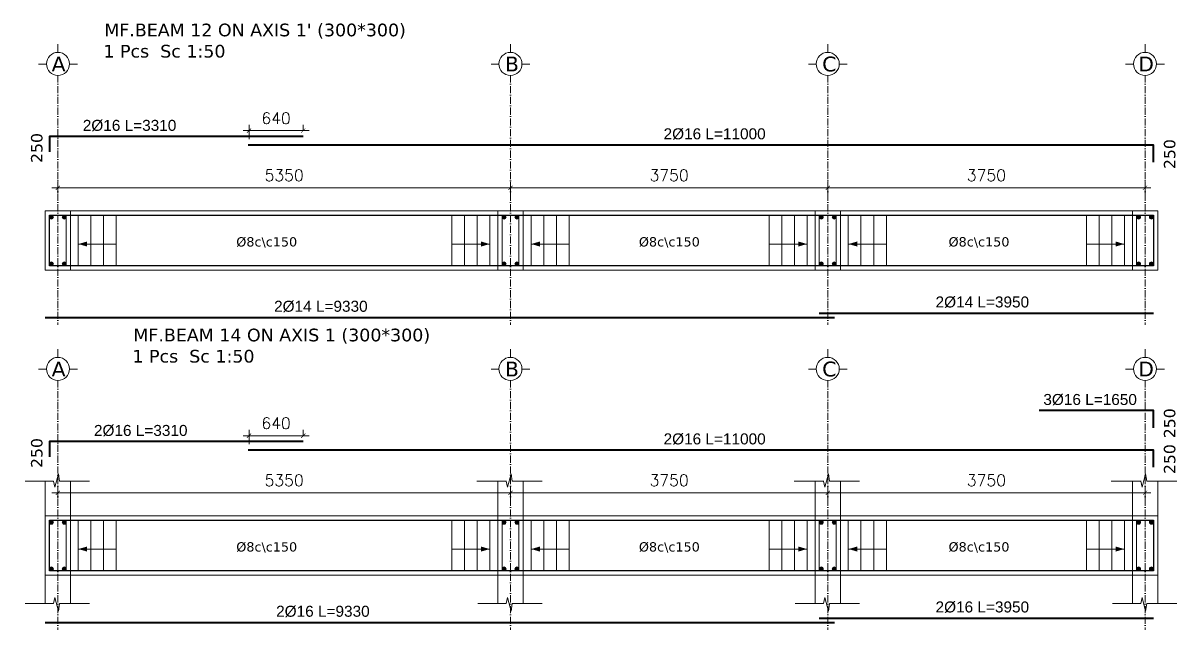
# Model space of a CAD drawing. Header units: inches. Extents: x -17020 to 43805, y -10194 to 123061.
# Drawn here: x 7714 to 9080, y 112058 to 112776 of the extents above; entities that cross this region are included whole.
import ezdxf

# ---------------------------------------------------------------- set-up
doc = ezdxf.new("R2010")
doc.units = ezdxf.units.IN
doc.header["$LTSCALE"] = 0.7
doc.header["$MEASUREMENT"] = 0
doc.linetypes.add('ACAD_ISO10W100', pattern=[18, 12, -3, 0, -3])
doc.layers.get('0').update_dxf_attribs({"lineweight": 13})
doc.layers.get('Defpoints').update_dxf_attribs({"lineweight": 5})
for name, color, linetype, lineweight in [('axis', 254, 'ACAD_ISO10W100', 9), ('BEAM FRAME', 5, 'Continuous', 18), ('COLUMN', 4, 'Continuous', 20), ('elevline', 30, 'Continuous', 20), ('FRAME 070', 5, 'Continuous', 60), ('hatch', 9, 'Continuous', 9), ('renforcment', 141, 'Continuous', 40), ('tex', 3, 'Continuous', 25), ('TEXT', 3, 'Continuous', 25), ('top rein. extension', 50, 'Continuous', 20), ('top renforcment', 7, 'Continuous', 40)]:
    doc.layers.add(name, color=color, linetype=linetype, lineweight=lineweight)
doc.styles.add('100', font='romans.shx', dxfattribs={"height": 13.5})
doc.styles.add('romanc', font='verdana.ttf', dxfattribs={"height": 250})
doc.styles.get("Standard").update_dxf_attribs({"font": 'arial.ttf', "height": 13})
doc.dimstyles.new('100', dxfattribs={"dimtxt": 13.5, "dimasz": 5, "dimexe": 7, "dimexo": 7, "dimgap": 8, "dimtad": 1, "dimdec": 0, "dimlfac": 10, "dimzin": 4, "dimdsep": 46, "dimtxsty": '100', "dimblk": 'ARCHTICK', "dimcen": 0.09, "dimdle": 7, "dimclrd": 1, "dimclre": 8, "dimclrt": 2, "dimadec": 0, "dimazin": 1, "dimtfac": 1, "dimtdec": 0, "dimtix": 1, "dimtofl": 0, "dimtmove": 0, "dimatfit": 3, "dimldrblk": 'ARCHTICK', "dimfxl": 0.18, "dimtolj": 1, "dimtzin": 0, "dimlwd": -1, "dimlwe": -1, "dimarcsym": 0})
doc.dimstyles.get("Standard").update_dxf_attribs({"dimtxt": 13, "dimasz": 5, "dimexe": 0.18, "dimexo": 0.0625, "dimgap": 6, "dimtad": 1, "dimdec": 0, "dimlfac": 10, "dimzin": 0, "dimdsep": 46, "dimtxsty": 'Standard', "dimblk": 'ARCHTICK', "dimcen": 0.09, "dimse1": 1, "dimse2": 1, "dimclrd": 1, "dimclre": 7, "dimclrt": 3, "dimadec": 0, "dimazin": 0, "dimtfac": 1, "dimtdec": 0, "dimtix": 1, "dimtofl": 0, "dimtmove": 0, "dimatfit": 3, "dimldrblk": 'ARCHTICK', "dimfxl": 1, "dimtolj": 1, "dimtzin": 0, "dimarcsym": 0})

# ---------------------------------------------------------------- blocks, each defined once
blk = doc.blocks.new('*D926')
at = {"layer": 'Defpoints', "color": 0, "transparency": 16777216}
for p in [(7980.4, 112270.7, -167.8), (9080.4, 112270.7, -0.5), (9080.4, 112270.7)]:
    blk.add_point(p, dxfattribs=at)
at = {"layer": 'TEXT', "color": 3, "transparency": 16777216, "insert": (8531.7, 112283.7), "char_height": 13, "attachment_point": 5}
blk.add_mtext('\\A1;2%%C16 L=11000', dxfattribs=at)
blk = doc.blocks.new('_ArchTick')
at = {"color": 0, "linetype": 'ByBlock', "lineweight": 0, "const_width": 0.15}
blk.add_lwpolyline([(-0.5, -0.5), (0.5, 0.5)], dxfattribs=at)
blk = doc.blocks.new('*D927')
at = {"color": 1, "transparency": 16777216}
blk.add_line((8297.4, 112220.2), (7748.4, 112220.2), dxfattribs=at)
at = {"color": 8, "transparency": 16777216}
for p, q in [((7755.4, 112214.2), (7755.4, 112227.2)), ((8290.4, 112213.8), (8290.4, 112227.2))]:
    blk.add_line(p, q, dxfattribs=at)
at = {"layer": 'Defpoints', "color": 0, "transparency": 16777216}
for p in [(7755.4, 112220.2), (7755.4, 112207.2), (8290.4, 112206.8)]:
    blk.add_point(p, dxfattribs=at)
at = {"color": 1, "transparency": 16777216, "xscale": 5, "yscale": 5, "zscale": 5, "rotation": 180}
blk.add_blockref('_ArchTick', (7755.4, 112220.2), dxfattribs=at)
at = {"color": 1, "transparency": 16777216, "xscale": 5, "yscale": 5, "zscale": 5}
blk.add_blockref('_ArchTick', (8290.4, 112220.2), dxfattribs=at)
at = {"color": 2, "transparency": 16777216, "insert": (8022.9, 112234.9), "char_height": 13.5, "attachment_point": 5, "style": '100'}
blk.add_mtext('\\A1;5350', dxfattribs=at)
blk = doc.blocks.new('*D928')
at = {"layer": 'Defpoints', "color": 0, "transparency": 16777216}
for p in [(7714.4, 112280.7, -218.5), (8045.4, 112280.7, -157.8), (8045.4, 112280.7)]:
    blk.add_point(p, dxfattribs=at)
at = {"layer": 'TEXT', "color": 3, "transparency": 16777216, "insert": (7853.4, 112293.7), "char_height": 13, "attachment_point": 5}
blk.add_mtext('\\A1;2%%C16 L=3310', dxfattribs=at)
blk = doc.blocks.new('*D946')
at = {"color": 1, "transparency": 16777216}
blk.add_line((7974.4, 112287.7), (8052.4, 112287.7), dxfattribs=at)
at = {"color": 8, "transparency": 16777216}
for p, q in [((7981.4, 112277.7), (7981.4, 112294.7)), ((8045.4, 112287.7), (8045.4, 112294.7))]:
    blk.add_line(p, q, dxfattribs=at)
at = {"layer": 'Defpoints', "color": 0, "transparency": 16777216}
for p in [(8045.4, 112287.7), (8045.4, 112280.7), (7981.4, 112270.7)]:
    blk.add_point(p, dxfattribs=at)
at = {"color": 1, "transparency": 16777216, "xscale": 5, "yscale": 5, "zscale": 5, "rotation": 180}
blk.add_blockref('_ArchTick', (7981.4, 112287.7), dxfattribs=at)
at = {"color": 1, "transparency": 16777216, "xscale": 5, "yscale": 5, "zscale": 5}
blk.add_blockref('_ArchTick', (8045.4, 112287.7), dxfattribs=at)
at = {"color": 2, "transparency": 16777216, "insert": (8013.4, 112302.5), "char_height": 13.5, "attachment_point": 5, "style": '100'}
blk.add_mtext('\\A1;640', dxfattribs=at)
blk = doc.blocks.new('*D929')
at = {"color": 1, "transparency": 16777216}
blk.add_line((8658.4, 112220.2), (9047.4, 112220.2), dxfattribs=at)
at = {"color": 8, "transparency": 16777216}
for p, q in [((8665.4, 112213.6), (8665.4, 112227.2)), ((9040.4, 112211.2), (9040.4, 112227.2))]:
    blk.add_line(p, q, dxfattribs=at)
at = {"layer": 'Defpoints', "color": 0, "transparency": 16777216}
for p in [(9040.4, 112220.2), (8665.4, 112206.6), (9040.4, 112204.2)]:
    blk.add_point(p, dxfattribs=at)
at = {"color": 1, "transparency": 16777216, "xscale": 5, "yscale": 5, "zscale": 5, "rotation": 180}
blk.add_blockref('_ArchTick', (8665.4, 112220.2), dxfattribs=at)
at = {"color": 1, "transparency": 16777216, "xscale": 5, "yscale": 5, "zscale": 5}
blk.add_blockref('_ArchTick', (9040.4, 112220.2), dxfattribs=at)
at = {"color": 2, "transparency": 16777216, "insert": (8852.9, 112234.9), "char_height": 13.5, "attachment_point": 5, "style": '100'}
blk.add_mtext('\\A1;3750', dxfattribs=at)
blk = doc.blocks.new('*D930')
at = {"layer": 'Defpoints', "color": 0, "transparency": 16777216}
for p in [(8915.4, 112317.3, -217.9), (9080.4, 112317.3, -218.4), (9080.4, 112317.3)]:
    blk.add_point(p, dxfattribs=at)
at = {"layer": 'TEXT', "color": 3, "transparency": 16777216, "insert": (8975.5, 112330.3), "char_height": 13, "attachment_point": 5}
blk.add_mtext('\\A1;3%%C16 L=1650', dxfattribs=at)
blk = doc.blocks.new('*D931')
at = {"layer": 'Defpoints', "color": 0, "transparency": 16777216}
for p in [(8655.4, 112072, -37100.9), (8655.4, 112072), (9050.4, 112072, -13652.7)]:
    blk.add_point(p, dxfattribs=at)
at = {"layer": 'TEXT', "color": 3, "transparency": 16777216, "insert": (8848.1, 112085), "char_height": 13, "attachment_point": 5}
blk.add_mtext('\\A1;2%%C16 L=3950', dxfattribs=at)
blk = doc.blocks.new('*D932')
at = {"layer": 'Defpoints', "color": 0, "transparency": 16777216}
for p in [(7740.4, 112066.9, -37100.9), (7740.4, 112066.9), (8673.4, 112066.9, -13652.7)]:
    blk.add_point(p, dxfattribs=at)
at = {"layer": 'TEXT', "color": 3, "transparency": 16777216, "insert": (8068.7, 112079.9), "char_height": 13, "attachment_point": 5}
blk.add_mtext('\\A1;2%%C16 L=9330', dxfattribs=at)
blk = doc.blocks.new('*D933')
at = {"color": 1, "transparency": 16777216}
blk.add_line((8283.4, 112220.2), (8672.4, 112220.2), dxfattribs=at)
at = {"color": 8, "transparency": 16777216}
for p, q in [((8290.4, 112213.8), (8290.4, 112227.2)), ((8665.4, 112212.6), (8665.4, 112227.2))]:
    blk.add_line(p, q, dxfattribs=at)
at = {"layer": 'Defpoints', "color": 0, "transparency": 16777216}
for p in [(8665.4, 112220.2), (8290.4, 112206.8), (8665.4, 112205.6)]:
    blk.add_point(p, dxfattribs=at)
at = {"color": 1, "transparency": 16777216, "xscale": 5, "yscale": 5, "zscale": 5, "rotation": 180}
blk.add_blockref('_ArchTick', (8290.4, 112220.2), dxfattribs=at)
at = {"color": 1, "transparency": 16777216, "xscale": 5, "yscale": 5, "zscale": 5}
blk.add_blockref('_ArchTick', (8665.4, 112220.2), dxfattribs=at)
at = {"color": 2, "transparency": 16777216, "insert": (8477.9, 112234.9), "char_height": 13.5, "attachment_point": 5, "style": '100'}
blk.add_mtext('\\A1;3750', dxfattribs=at)
blk = doc.blocks.new('*D948')
at = {"layer": 'Defpoints', "color": 0, "transparency": 16777216}
for p in [(7980.4, 112631.4, -167.8), (9080.4, 112631.4, -0.5), (9080.4, 112631.4)]:
    blk.add_point(p, dxfattribs=at)
at = {"layer": 'TEXT', "color": 3, "transparency": 16777216, "insert": (8531.7, 112644.4), "char_height": 13, "attachment_point": 5}
blk.add_mtext('\\A1;2%%C16 L=11000', dxfattribs=at)
blk = doc.blocks.new('*D949')
at = {"color": 8, "transparency": 16777216}
for p, q in [((7755.4, 112574.8), (7755.4, 112587.8)), ((8290.4, 112574.5), (8290.4, 112587.8))]:
    blk.add_line(p, q, dxfattribs=at)
at = {"color": 1, "transparency": 16777216}
blk.add_line((8297.4, 112580.8), (7748.4, 112580.8), dxfattribs=at)
at = {"layer": 'Defpoints', "color": 0, "transparency": 16777216}
for p in [(7755.4, 112580.8), (7755.4, 112567.8), (8290.4, 112567.5)]:
    blk.add_point(p, dxfattribs=at)
at = {"color": 1, "transparency": 16777216, "xscale": 5, "yscale": 5, "zscale": 5, "rotation": 180}
blk.add_blockref('_ArchTick', (7755.4, 112580.8), dxfattribs=at)
at = {"color": 1, "transparency": 16777216, "xscale": 5, "yscale": 5, "zscale": 5}
blk.add_blockref('_ArchTick', (8290.4, 112580.8), dxfattribs=at)
at = {"color": 2, "transparency": 16777216, "insert": (8022.9, 112595.6), "char_height": 13.5, "attachment_point": 5, "style": '100'}
blk.add_mtext('\\A1;5350', dxfattribs=at)
blk = doc.blocks.new('*D950')
at = {"layer": 'Defpoints', "color": 0, "transparency": 16777216}
for p in [(7714.4, 112641.4, -218.5), (8045.4, 112641.4, -157.8), (8045.4, 112641.4)]:
    blk.add_point(p, dxfattribs=at)
at = {"layer": 'TEXT', "color": 3, "transparency": 16777216, "insert": (7840.2, 112654.4), "char_height": 13, "attachment_point": 5}
blk.add_mtext('\\A1;2%%C16 L=3310', dxfattribs=at)
blk = doc.blocks.new('*D964')
at = {"color": 8, "transparency": 16777216}
for p, q in [((7981.4, 112638.4), (7981.4, 112655.4)), ((8045.4, 112648.4), (8045.4, 112655.4))]:
    blk.add_line(p, q, dxfattribs=at)
at = {"color": 1, "transparency": 16777216}
blk.add_line((7974.4, 112648.4), (8052.4, 112648.4), dxfattribs=at)
at = {"layer": 'Defpoints', "color": 0, "transparency": 16777216}
for p in [(8045.4, 112648.4), (8045.4, 112641.4), (7981.4, 112631.4)]:
    blk.add_point(p, dxfattribs=at)
at = {"color": 1, "transparency": 16777216, "xscale": 5, "yscale": 5, "zscale": 5, "rotation": 180}
blk.add_blockref('_ArchTick', (7981.4, 112648.4), dxfattribs=at)
at = {"color": 1, "transparency": 16777216, "xscale": 5, "yscale": 5, "zscale": 5}
blk.add_blockref('_ArchTick', (8045.4, 112648.4), dxfattribs=at)
at = {"color": 2, "transparency": 16777216, "insert": (8013.4, 112663.1), "char_height": 13.5, "attachment_point": 5, "style": '100'}
blk.add_mtext('\\A1;640', dxfattribs=at)
blk = doc.blocks.new('*D951')
at = {"color": 8, "transparency": 16777216}
for p, q in [((8665.4, 112574.2), (8665.4, 112587.8)), ((9040.4, 112571.9), (9040.4, 112587.8))]:
    blk.add_line(p, q, dxfattribs=at)
at = {"color": 1, "transparency": 16777216}
blk.add_line((8658.4, 112580.8), (9047.4, 112580.8), dxfattribs=at)
at = {"layer": 'Defpoints', "color": 0, "transparency": 16777216}
for p in [(9040.4, 112580.8), (8665.4, 112567.2), (9040.4, 112564.9)]:
    blk.add_point(p, dxfattribs=at)
at = {"color": 1, "transparency": 16777216, "xscale": 5, "yscale": 5, "zscale": 5, "rotation": 180}
blk.add_blockref('_ArchTick', (8665.4, 112580.8), dxfattribs=at)
at = {"color": 1, "transparency": 16777216, "xscale": 5, "yscale": 5, "zscale": 5}
blk.add_blockref('_ArchTick', (9040.4, 112580.8), dxfattribs=at)
at = {"color": 2, "transparency": 16777216, "insert": (8852.9, 112595.6), "char_height": 13.5, "attachment_point": 5, "style": '100'}
blk.add_mtext('\\A1;3750', dxfattribs=at)
blk = doc.blocks.new('*D952')
at = {"layer": 'Defpoints', "color": 0, "transparency": 16777216}
for p in [(8655.4, 112432.6, -37100.9), (8655.4, 112432.6), (9050.4, 112432.6, -13652.7)]:
    blk.add_point(p, dxfattribs=at)
at = {"layer": 'TEXT', "color": 3, "transparency": 16777216, "insert": (8848.1, 112445.6), "char_height": 13, "attachment_point": 5}
blk.add_mtext('\\A1;2%%C14 L=3950', dxfattribs=at)
blk = doc.blocks.new('*D953')
at = {"layer": 'Defpoints', "color": 0, "transparency": 16777216}
for p in [(7740.4, 112427.5, -37100.9), (7740.4, 112427.5), (8673.4, 112427.5, -13652.7)]:
    blk.add_point(p, dxfattribs=at)
at = {"layer": 'TEXT', "color": 3, "transparency": 16777216, "insert": (8066.3, 112440.5), "char_height": 13, "attachment_point": 5}
blk.add_mtext('\\A1;2%%C14 L=9330', dxfattribs=at)
blk = doc.blocks.new('*D954')
at = {"color": 8, "transparency": 16777216}
for p, q in [((8290.4, 112574.5), (8290.4, 112587.8)), ((8665.4, 112573.2), (8665.4, 112587.8))]:
    blk.add_line(p, q, dxfattribs=at)
at = {"color": 1, "transparency": 16777216}
blk.add_line((8283.4, 112580.8), (8672.4, 112580.8), dxfattribs=at)
at = {"layer": 'Defpoints', "color": 0, "transparency": 16777216}
for p in [(8665.4, 112580.8), (8290.4, 112567.5), (8665.4, 112566.2)]:
    blk.add_point(p, dxfattribs=at)
at = {"color": 1, "transparency": 16777216, "xscale": 5, "yscale": 5, "zscale": 5, "rotation": 180}
blk.add_blockref('_ArchTick', (8290.4, 112580.8), dxfattribs=at)
at = {"color": 1, "transparency": 16777216, "xscale": 5, "yscale": 5, "zscale": 5}
blk.add_blockref('_ArchTick', (8665.4, 112580.8), dxfattribs=at)
at = {"color": 2, "transparency": 16777216, "insert": (8477.9, 112595.6), "char_height": 13.5, "attachment_point": 5, "style": '100'}
blk.add_mtext('\\A1;3750', dxfattribs=at)

msp = doc.modelspace()

# ---------------------------------------------------------------- hatches: boundary and pattern name
at = {"layer": 'elevline'}
for points in [[(7750.15, 112546.13, 1), (7745.39, 112546.13, 1)], [(7760.64, 112546.13, -1), (7765.39, 112546.13, -1)], [(8285.15, 112546.13, 1), (8280.39, 112546.13, 1)], [(8295.64, 112546.13, -1), (8300.39, 112546.13, -1)], [(8660.15, 112546.13, 1), (8655.39, 112546.13, 1)], [(8670.64, 112546.13, -1), (8675.39, 112546.13, -1)], [(9035.15, 112546.13, 1), (9030.39, 112546.13, 1)], [(9045.64, 112546.13, -1), (9050.39, 112546.13, -1)], [(7750.15, 112490.88, -1), (7745.39, 112490.88, -1)], [(7760.64, 112490.88, 1), (7765.39, 112490.88, 1)], [(8285.15, 112490.88, -1), (8280.39, 112490.88, -1)], [(8295.64, 112490.88, 1), (8300.39, 112490.88, 1)], [(8660.15, 112490.88, -1), (8655.39, 112490.88, -1)], [(8670.64, 112490.88, 1), (8675.39, 112490.88, 1)], [(9035.15, 112490.88, -1), (9030.39, 112490.88, -1)], [(9045.64, 112490.88, 1), (9050.39, 112490.88, 1)], [(7750.15, 112185.48, 1), (7745.39, 112185.48, 1)], [(7760.64, 112185.48, -1), (7765.39, 112185.48, -1)], [(8285.15, 112185.48, 1), (8280.39, 112185.48, 1)], [(8295.64, 112185.48, -1), (8300.39, 112185.48, -1)], [(8660.15, 112185.48, 1), (8655.39, 112185.48, 1)], [(8670.64, 112185.48, -1), (8675.39, 112185.48, -1)], [(9035.15, 112185.48, 1), (9030.39, 112185.48, 1)], [(9045.64, 112185.48, -1), (9050.39, 112185.48, -1)], [(7750.15, 112130.24, -1), (7745.39, 112130.24, -1)], [(7760.64, 112130.24, 1), (7765.39, 112130.24, 1)], [(8285.15, 112130.24, -1), (8280.39, 112130.24, -1)], [(8295.64, 112130.24, 1), (8300.39, 112130.24, 1)], [(8660.15, 112130.24, -1), (8655.39, 112130.24, -1)], [(8670.64, 112130.24, 1), (8675.39, 112130.24, 1)], [(9035.15, 112130.24, -1), (9030.39, 112130.24, -1)], [(9045.64, 112130.24, 1), (9050.39, 112130.24, 1)]]:
    msp.add_hatch(color=256, dxfattribs=at).paths.add_polyline_path(points)

# ---------------------------------------------------------------- linework, layer by layer
at = {"layer": 'axis'}
for p, q in [((7755.39, 112713.7), (7755.39, 112418.77)), ((8290.39, 112713.7), (8290.39, 112418.77)), ((8665.39, 112713.7), (8665.39, 112418.77)), ((9040.39, 112713.7), (9040.39, 112418.77)), ((9040.39, 112713.7), (9040.39, 112418.77)), ((7755.39, 112353.05), (7755.39, 112058.12)), ((8290.39, 112353.05), (8290.39, 112058.12)), ((8665.39, 112353.05), (8665.39, 112058.12)), ((9040.39, 112353.05), (9040.39, 112058.12)), ((9040.39, 112353.05), (9040.39, 112058.12))]:
    msp.add_line(p, q, dxfattribs=at)
at = {"layer": 'BEAM FRAME', "elevation": 217.91}
for points in [[(9055.39, 112483.51), (7740.39, 112483.51), (7740.39, 112553.51), (9055.39, 112553.51)], [(9055.39, 112122.86), (7740.39, 112122.86), (7740.39, 112192.86), (9055.39, 112192.86)]]:
    msp.add_lwpolyline(points, close=True, dxfattribs=at)
at = {"layer": 'COLUMN', "lineweight": 20}
for p, q in [((7740.39, 112233.79, 217.91), (7740.39, 112192.86, 217.91)), ((7770.39, 112233.79, 217.91), (7770.39, 112192.86, 217.91)), ((8275.39, 112233.79, 217.91), (8275.39, 112192.86, 217.91)), ((8305.39, 112233.79, 217.91), (8305.39, 112192.86, 217.91)), ((8650.39, 112233.79, 217.91), (8650.39, 112192.86, 217.91)), ((8680.39, 112233.79, 217.91), (8680.39, 112192.86, 217.91)), ((9025.39, 112233.79, 217.91), (9025.39, 112192.86, 217.91)), ((9055.39, 112233.79, 217.91), (9055.39, 112192.86, 217.91)), ((7740.39, 112089.43, 217.91), (7740.39, 112122.86, 217.91)), ((7770.39, 112089.43, 217.91), (7770.39, 112122.86, 217.91)), ((8275.39, 112089.43, 217.91), (8275.39, 112122.86, 217.91)), ((8305.39, 112089.43, 217.91), (8305.39, 112122.86, 217.91)), ((8650.39, 112089.43, 217.91), (8650.39, 112122.86, 217.91)), ((8680.39, 112089.43, 217.91), (8680.39, 112122.86, 217.91)), ((9025.39, 112089.43, 217.91), (9025.39, 112122.86, 217.91)), ((9055.39, 112089.43, 217.91), (9055.39, 112122.86, 217.91))]:
    msp.add_line(p, q, dxfattribs=at)
at = {"layer": 'elevline'}
for p, q in [((7765.44, 112488.51), (7765.44, 112548.51)), ((7779.51, 112488.51), (7779.51, 112548.51)), ((7794.47, 112488.51), (7794.47, 112548.51)), ((7809.47, 112488.51), (7809.47, 112548.51)), ((7824.47, 112488.51), (7824.47, 112548.51)), ((8221.12, 112488.51), (8221.12, 112548.51)), ((8236.12, 112488.51), (8236.12, 112548.51)), ((8251.12, 112488.51), (8251.12, 112548.51)), ((8266.08, 112488.51), (8266.08, 112548.51)), ((8314.71, 112488.51), (8314.71, 112548.51)), ((8329.67, 112488.51), (8329.67, 112548.51)), ((8344.67, 112488.51), (8344.67, 112548.51)), ((8359.67, 112488.51), (8359.67, 112548.51)), ((8596.12, 112488.51), (8596.12, 112548.51)), ((8611.12, 112488.51), (8611.12, 112548.51)), ((8626.12, 112488.51), (8626.12, 112548.51)), ((8641.08, 112488.51), (8641.08, 112548.51)), ((8689.71, 112488.51), (8689.71, 112548.51)), ((8704.67, 112488.51), (8704.67, 112548.51)), ((8719.67, 112488.51), (8719.67, 112548.51)), ((8734.67, 112488.51), (8734.67, 112548.51)), ((8971.12, 112488.51), (8971.12, 112548.51)), ((8986.12, 112488.51), (8986.12, 112548.51)), ((9001.12, 112488.51), (9001.12, 112548.51)), ((9016.08, 112488.51), (9016.08, 112548.51)), ((7765.44, 112127.86), (7765.44, 112187.86)), ((7779.51, 112127.86), (7779.51, 112187.86)), ((7794.47, 112127.86), (7794.47, 112187.86)), ((7809.47, 112127.86), (7809.47, 112187.86)), ((7824.47, 112127.86), (7824.47, 112187.86)), ((8221.12, 112127.86), (8221.12, 112187.86)), ((8236.12, 112127.86), (8236.12, 112187.86)), ((8251.12, 112127.86), (8251.12, 112187.86)), ((8266.08, 112127.86), (8266.08, 112187.86)), ((8314.71, 112127.86), (8314.71, 112187.86)), ((8329.67, 112127.86), (8329.67, 112187.86)), ((8344.67, 112127.86), (8344.67, 112187.86)), ((8359.67, 112127.86), (8359.67, 112187.86)), ((8596.12, 112127.86), (8596.12, 112187.86)), ((8611.12, 112127.86), (8611.12, 112187.86)), ((8626.12, 112127.86), (8626.12, 112187.86)), ((8641.08, 112127.86), (8641.08, 112187.86)), ((8689.71, 112127.86), (8689.71, 112187.86)), ((8704.67, 112127.86), (8704.67, 112187.86)), ((8719.67, 112127.86), (8719.67, 112187.86)), ((8734.67, 112127.86), (8734.67, 112187.86)), ((8971.12, 112127.86), (8971.12, 112187.86)), ((8986.12, 112127.86), (8986.12, 112187.86)), ((9001.12, 112127.86), (9001.12, 112187.86)), ((9016.08, 112127.86), (9016.08, 112187.86))]:
    msp.add_line(p, q, dxfattribs=at)
for centre in [(7747.77, 112546.13), (7763.02, 112546.13), (8282.77, 112546.13), (8298.02, 112546.13), (8657.77, 112546.13), (8673.02, 112546.13), (9032.77, 112546.13), (9048.02, 112546.13), (7747.77, 112490.88), (7763.02, 112490.88), (8282.77, 112490.88), (8298.02, 112490.88), (8657.77, 112490.88), (8673.02, 112490.88), (9032.77, 112490.88), (9048.02, 112490.88), (7747.77, 112185.48), (7763.02, 112185.48), (8282.77, 112185.48), (8298.02, 112185.48), (8657.77, 112185.48), (8673.02, 112185.48), (9032.77, 112185.48), (9048.02, 112185.48), (7747.77, 112130.24), (7763.02, 112130.24), (8282.77, 112130.24), (8298.02, 112130.24), (8657.77, 112130.24), (8673.02, 112130.24), (9032.77, 112130.24), (9048.02, 112130.24)]:
    msp.add_circle(centre, 2.38, dxfattribs=at)
at = {"layer": 'FRAME 070', "lineweight": 20}
for p, q in [((7750.39, 112233.79, 217.91), (7717, 112233.79, 217.91)), ((7751.9, 112226.71, 217.91), (7750.39, 112233.79, 217.91)), ((7756.08, 112242.79, 217.91), (7751.9, 112226.71, 217.91)), ((7757.43, 112233.79, 217.91), (7756.08, 112242.79, 217.91)), ((7792.78, 112233.79, 217.91), (7757.43, 112233.79, 217.91)), ((8285.87, 112233.79, 217.91), (8250.51, 112233.79, 217.91)), ((8286.9, 112226.71, 217.91), (8285.39, 112233.79, 217.91)), ((8291.08, 112242.79, 217.91), (8286.9, 112226.71, 217.91)), ((8292.43, 112233.79, 217.91), (8291.08, 112242.79, 217.91)), ((8327.78, 112233.79, 217.91), (8292.43, 112233.79, 217.91)), ((8660.87, 112233.79, 217.91), (8625.51, 112233.79, 217.91)), ((8661.9, 112226.71, 217.91), (8660.39, 112233.79, 217.91)), ((8666.08, 112242.79, 217.91), (8661.9, 112226.71, 217.91)), ((8667.43, 112233.79, 217.91), (8666.08, 112242.79, 217.91)), ((8702.78, 112233.79, 217.91), (8667.43, 112233.79, 217.91)), ((9035.87, 112233.79, 217.91), (9000.51, 112233.79, 217.91)), ((9036.9, 112226.71, 217.91), (9035.39, 112233.79, 217.91)), ((9041.08, 112242.79, 217.91), (9036.9, 112226.71, 217.91)), ((9042.43, 112233.79, 217.91), (9041.08, 112242.79, 217.91)), ((9077.78, 112233.79, 217.91), (9042.43, 112233.79, 217.91)), ((7751.9, 112096.51, 217.91), (7750.39, 112089.43, 217.91)), ((7756.08, 112080.43, 217.91), (7751.9, 112096.51, 217.91)), ((8286.9, 112096.51, 217.91), (8285.39, 112089.43, 217.91)), ((8291.08, 112080.43, 217.91), (8286.9, 112096.51, 217.91)), ((8661.9, 112096.51, 217.91), (8660.39, 112089.43, 217.91)), ((8666.08, 112080.43, 217.91), (8661.9, 112096.51, 217.91)), ((9036.9, 112096.51, 217.91), (9035.39, 112089.43, 217.91)), ((9041.08, 112080.43, 217.91), (9036.9, 112096.51, 217.91)), ((7750.39, 112089.43, 217.91), (7717, 112089.43, 217.91)), ((7757.43, 112089.43, 217.91), (7756.08, 112080.43, 217.91)), ((7792.78, 112089.43, 217.91), (7757.43, 112089.43, 217.91)), ((8285.39, 112089.43, 217.91), (8252, 112089.43, 217.91)), ((8292.43, 112089.43, 217.91), (8291.08, 112080.43, 217.91)), ((8327.78, 112089.43, 217.91), (8292.43, 112089.43, 217.91)), ((8660.39, 112089.43, 217.91), (8627, 112089.43, 217.91)), ((8667.43, 112089.43, 217.91), (8666.08, 112080.43, 217.91)), ((8702.78, 112089.43, 217.91), (8667.43, 112089.43, 217.91)), ((9035.39, 112089.43, 217.91), (9002, 112089.43, 217.91)), ((9042.43, 112089.43, 217.91), (9041.08, 112080.43, 217.91)), ((9077.78, 112089.43, 217.91), (9042.43, 112089.43, 217.91))]:
    msp.add_line(p, q, dxfattribs=at)
at = {"layer": 'FRAME 070', "lineweight": 15}
for points in [[(7770.39, 112483.51), (7740.39, 112483.51), (7740.39, 112553.51), (7770.39, 112553.51)], [(8305.39, 112483.51), (8275.39, 112483.51), (8275.39, 112553.51), (8305.39, 112553.51)], [(8680.39, 112483.51), (8650.39, 112483.51), (8650.39, 112553.51), (8680.39, 112553.51)], [(9055.39, 112483.51), (9025.39, 112483.51), (9025.39, 112553.51), (9055.39, 112553.51)], [(7770.39, 112122.86), (7740.39, 112122.86), (7740.39, 112192.86), (7770.39, 112192.86)], [(8305.39, 112122.86), (8275.39, 112122.86), (8275.39, 112192.86), (8305.39, 112192.86)], [(8680.39, 112122.86), (8650.39, 112122.86), (8650.39, 112192.86), (8680.39, 112192.86)], [(9055.39, 112122.86), (9025.39, 112122.86), (9025.39, 112192.86), (9055.39, 112192.86)]]:
    msp.add_lwpolyline(points, close=True, dxfattribs=at)
at = {"layer": 'hatch'}
for p, q in [((7755.59, 112750.67), (7755.59, 112740.94)), ((8290.39, 112750.67), (8290.39, 112740.94)), ((8665.39, 112750.67), (8665.39, 112740.94)), ((9040.39, 112750.67), (9040.39, 112740.94)), ((7732.67, 112727.19), (7742.41, 112727.19)), ((7778.52, 112727.19), (7768.78, 112727.19)), ((8267.47, 112727.19), (8277.21, 112727.19)), ((8313.32, 112727.19), (8303.58, 112727.19)), ((8642.47, 112727.19), (8652.21, 112727.19)), ((8688.32, 112727.19), (8678.58, 112727.19)), ((9017.47, 112727.19), (9027.21, 112727.19)), ((9063.32, 112727.19), (9053.58, 112727.19)), ((7755.59, 112390.03), (7755.59, 112380.29)), ((8290.39, 112390.03), (8290.39, 112380.29)), ((8665.39, 112390.03), (8665.39, 112380.29)), ((9040.39, 112390.03), (9040.39, 112380.29)), ((7732.67, 112366.55), (7742.41, 112366.55)), ((7778.52, 112366.55), (7768.78, 112366.55)), ((8267.47, 112366.55), (8277.21, 112366.55)), ((8313.32, 112366.55), (8303.58, 112366.55)), ((8642.47, 112366.55), (8652.21, 112366.55)), ((8688.32, 112366.55), (8678.58, 112366.55)), ((9017.47, 112366.55), (9027.21, 112366.55)), ((9063.32, 112366.55), (9053.58, 112366.55))]:
    msp.add_line(p, q, dxfattribs=at)
for centre in [(7755.59, 112727.32), (8290.39, 112727.32), (8665.39, 112727.32), (9040.39, 112727.32), (7755.59, 112366.67), (8290.39, 112366.67), (8665.39, 112366.67), (9040.39, 112366.67)]:
    msp.add_circle(centre, 13.62, dxfattribs=at)
at = {"layer": 'renforcment', "lineweight": -2, "elevation": 217.91}
for points in [[(9050.39, 112488.51), (7745.39, 112488.51), (7745.39, 112548.51), (9050.39, 112548.51)], [(9050.39, 112127.86), (7745.39, 112127.86), (7745.39, 112187.86), (9050.39, 112187.86)]]:
    msp.add_lwpolyline(points, close=True, dxfattribs=at)
at = {"layer": 'top rein. extension'}
for p, q in [((7779.51, 112514.34), (7824.47, 112514.34)), ((8266.08, 112514.34), (8221.12, 112514.34)), ((8314.71, 112514.34), (8359.67, 112514.34)), ((8641.08, 112514.34), (8596.12, 112514.34)), ((8689.71, 112514.34), (8734.67, 112514.34)), ((9016.08, 112514.34), (8971.12, 112514.34)), ((7779.51, 112153.7), (7824.47, 112153.7)), ((8266.08, 112153.7), (8221.12, 112153.7)), ((8314.71, 112153.7), (8359.67, 112153.7)), ((8641.08, 112153.7), (8596.12, 112153.7)), ((8689.71, 112153.7), (8734.67, 112153.7)), ((9016.08, 112153.7), (8971.12, 112153.7))]:
    msp.add_line(p, q, dxfattribs=at)
for points in [[(7789.98, 112517.34), (7779.85, 112514.34), (7789.98, 112511.34)], [(8255.61, 112517.34), (8265.74, 112514.34), (8255.61, 112511.34)], [(8325.18, 112517.34), (8315.05, 112514.34), (8325.18, 112511.34)], [(8630.61, 112517.34), (8640.74, 112514.34), (8630.61, 112511.34)], [(8700.18, 112517.34), (8690.05, 112514.34), (8700.18, 112511.34)], [(9005.61, 112517.34), (9015.74, 112514.34), (9005.61, 112511.34)], [(7789.98, 112156.7), (7779.85, 112153.7), (7789.98, 112150.7)], [(8255.61, 112156.7), (8265.74, 112153.7), (8255.61, 112150.7)], [(8325.18, 112156.7), (8315.05, 112153.7), (8325.18, 112150.7)], [(8630.61, 112156.7), (8640.74, 112153.7), (8630.61, 112150.7)], [(8700.18, 112156.7), (8690.05, 112153.7), (8700.18, 112150.7)], [(9005.61, 112156.7), (9015.74, 112153.7), (9005.61, 112150.7)]]:
    msp.add_solid(points, dxfattribs=at)
at = {"layer": 'top renforcment'}
for p, q in [((7740.39, 112427.51), (8673.39, 112427.51)), ((8655.39, 112432.63), (9050.39, 112432.63)), ((7740.39, 112066.87), (8673.39, 112066.87)), ((8655.39, 112071.98), (9050.39, 112071.98))]:
    msp.add_line(p, q, dxfattribs=at)
for points in [[(8045.42, 112641.38), (7745.39, 112641.38), (7745.39, 112623.49)], [(9050.39, 112611.11), (9050.39, 112631.38), (7980.42, 112631.38)], [(8045.42, 112280.74), (7745.39, 112280.74), (7745.39, 112262.85)], [(9050.39, 112250.46), (9050.39, 112270.74), (7980.42, 112270.74)]]:
    msp.add_lwpolyline(points, dxfattribs=at)
at = {"layer": 'top renforcment', "lineweight": 15}
for points in [[(7765.39, 112488.51), (7745.39, 112488.51), (7745.39, 112548.51), (7765.39, 112548.51)], [(8300.39, 112488.51), (8280.39, 112488.51), (8280.39, 112548.51), (8300.39, 112548.51)], [(8675.39, 112488.51), (8655.39, 112488.51), (8655.39, 112548.51), (8675.39, 112548.51)], [(9050.39, 112488.51), (9030.39, 112488.51), (9030.39, 112548.51), (9050.39, 112548.51)], [(7765.39, 112127.86), (7745.39, 112127.86), (7745.39, 112187.86), (7765.39, 112187.86)], [(8300.39, 112127.86), (8280.39, 112127.86), (8280.39, 112187.86), (8300.39, 112187.86)], [(8675.39, 112127.86), (8655.39, 112127.86), (8655.39, 112187.86), (8675.39, 112187.86)], [(9050.39, 112127.86), (9030.39, 112127.86), (9030.39, 112187.86), (9050.39, 112187.86)]]:
    msp.add_lwpolyline(points, close=True, dxfattribs=at)
at = {"layer": 'top renforcment', "elevation": 217.91}
msp.add_lwpolyline([(9050.39, 112297.06), (9050.39, 112317.34), (8915.39, 112317.34)], dxfattribs=at)

# ---------------------------------------------------------------- texts
at = {"layer": 'tex', "style": 'romanc'}
for p in [(7966.33, 112511.44, -33436.19), (8442.18, 112511.44, -33436.19), (8808.16, 112511.44, -33436.19), (7966.33, 112150.79, -33436.19), (8442.18, 112150.79, -33436.19), (8808.16, 112150.79, -33436.19)]:
    msp.add_text('%%C8c\\c150', height=11, dxfattribs=at).set_placement(p)
at = {"layer": 'TEXT', "style": 'romanc'}
for s, height, p in [("MF.BEAM 12 ON AXIS 1' (300*300)", 15, (7810.3, 112759.93)), ('1 Pcs  Sc 1:50 ', 15, (7809.29, 112734.83)), ('A', 17.6, (7748.07, 112718.39)), ('B', 17.6, (8283.8, 112718.4)), ('C', 17.6, (8658.8, 112718.4)), ('D', 17.6, (9032.28, 112718.4)), ('MF.BEAM 14 ON AXIS 1 (300*300)', 15, (7844.63, 112399.28)), ('1 Pcs  Sc 1:50 ', 15, (7843.61, 112374.19)), ('A', 17.6, (7748.07, 112357.75)), ('B', 17.6, (8283.8, 112357.75)), ('C', 17.6, (8658.8, 112357.75)), ('D', 17.6, (9032.28, 112357.75))]:
    msp.add_text(s, height=height, dxfattribs=at).set_placement(p)
for p in [(7737.22, 112610.21, -73175.05), (9076.18, 112603.02, -72521.33), (9076.18, 112284.76, -72521.33), (7737.22, 112249.56, -73175.05), (9076.18, 112242.38, -72521.33)]:
    msp.add_text('250', height=13.5, rotation=90, dxfattribs=at).set_placement(p)

# ---------------------------------------------------------------- dimensions: what is measured, and where the dimension line sits
for base, p1, p2, picture, middle in [((8045.42, 112648.38), (7981.42, 112631.38), (8045.42, 112641.38), '*D964', (8013.42, 112663.13)), ((8045.42, 112287.74), (7981.42, 112270.74), (8045.42, 112280.74), '*D946', (8013.42, 112302.49))]:
    dim = msp.add_linear_dim(base=base, p1=p1, p2=p2, angle=180, dimstyle='100')
    dim.commit()
    dim.dimension.update_dxf_attribs({"geometry": picture, "text_midpoint": middle})
for base, p1, p2, picture, middle in [((7755.39, 112580.8), (8290.39, 112567.46), (7755.39, 112567.81), '*D949', (8022.89, 112580.8)), ((7755.39, 112220.16), (8290.39, 112206.81), (7755.39, 112207.16), '*D927', (8022.89, 112220.16))]:
    dim = msp.add_linear_dim(base=base, p1=p1, p2=p2, angle=180, dimstyle='100')
    dim.commit()
    dim.dimension.update_dxf_attribs({"geometry": picture, "text_midpoint": middle, "dimtype": 160})
for base, p1, p2, picture, middle in [((8665.39, 112580.8), (8290.39, 112567.46), (8665.39, 112566.23), '*D954', (8477.89, 112580.8)), ((9040.39, 112580.8), (8665.39, 112567.21), (9040.39, 112564.89), '*D951', (8852.89, 112580.8)), ((8665.39, 112220.16), (8290.39, 112206.81), (8665.39, 112205.59), '*D933', (8477.89, 112220.16)), ((9040.39, 112220.16), (8665.39, 112206.57), (9040.39, 112204.25), '*D929', (8852.89, 112220.16))]:
    dim = msp.add_linear_dim(base=base, p1=p1, p2=p2, dimstyle='100')
    dim.commit()
    dim.dimension.update_dxf_attribs({"geometry": picture, "text_midpoint": middle, "dimtype": 160})
at = {"layer": 'TEXT'}
for base, p1, p2, angle, text, picture, middle in [((8045.42, 112641.38), (7714.39, 112641.38, -218.54), (8045.42, 112641.38, -157.78), 0, '2%%C16 L=<>', '*D950', (7840.22, 112641.38)), ((9080.39, 112631.38), (7980.42, 112631.38, -167.76), (9080.39, 112631.38, -0.48), 0, '2%%C16 L=<>', '*D948', (8531.73, 112631.38)), ((8655.4, 112432.63, 12366.96), (9050.39, 112432.63, -1285.72), (8655.4, 112432.63, -24733.92), 180, '2%%C14 L=<>', '*D952', (8848.09, 112432.63, 12366.96)), ((7740.4, 112427.51, 12366.96), (8673.39, 112427.51, -1285.72), (7740.4, 112427.51, -24733.92), 180, '2%%C14 L=<>', '*D953', (8066.35, 112427.51, 12366.96)), ((9080.39, 112317.34, 217.91), (8915.39, 112317.34), (9080.39, 112317.34, -0.48), 0, '3%%C16 L=<>', '*D930', (8975.5, 112317.34, 217.91)), ((8045.42, 112280.74), (7714.39, 112280.74, -218.54), (8045.42, 112280.74, -157.78), 0, '2%%C16 L=<>', '*D928', (7853.4, 112280.74)), ((9080.39, 112270.74), (7980.42, 112270.74, -167.76), (9080.39, 112270.74, -0.48), 0, '2%%C16 L=<>', '*D926', (8531.73, 112270.74)), ((7740.4, 112066.87, 12366.96), (8673.39, 112066.87, -1285.72), (7740.4, 112066.87, -24733.92), 180, '2%%C16 L=<>', '*D932', (8068.69, 112066.87, 12366.96)), ((8655.4, 112071.98, 12366.96), (9050.39, 112071.98, -1285.72), (8655.4, 112071.98, -24733.92), 180, '2%%C16 L=<>', '*D931', (8848.09, 112071.98, 12366.96))]:
    dim = msp.add_linear_dim(base=base, p1=p1, p2=p2, angle=angle, text=text, dimstyle='Standard', override={"dimsd1": 1, "dimsd2": 1, "dimfxl": 0.1, "dimfxlon": 1}, dxfattribs=at)
    dim.commit()
    dim.dimension.update_dxf_attribs({"geometry": picture, "text_midpoint": middle, "dimtype": 161})

doc.saveas('drawing.dxf')
